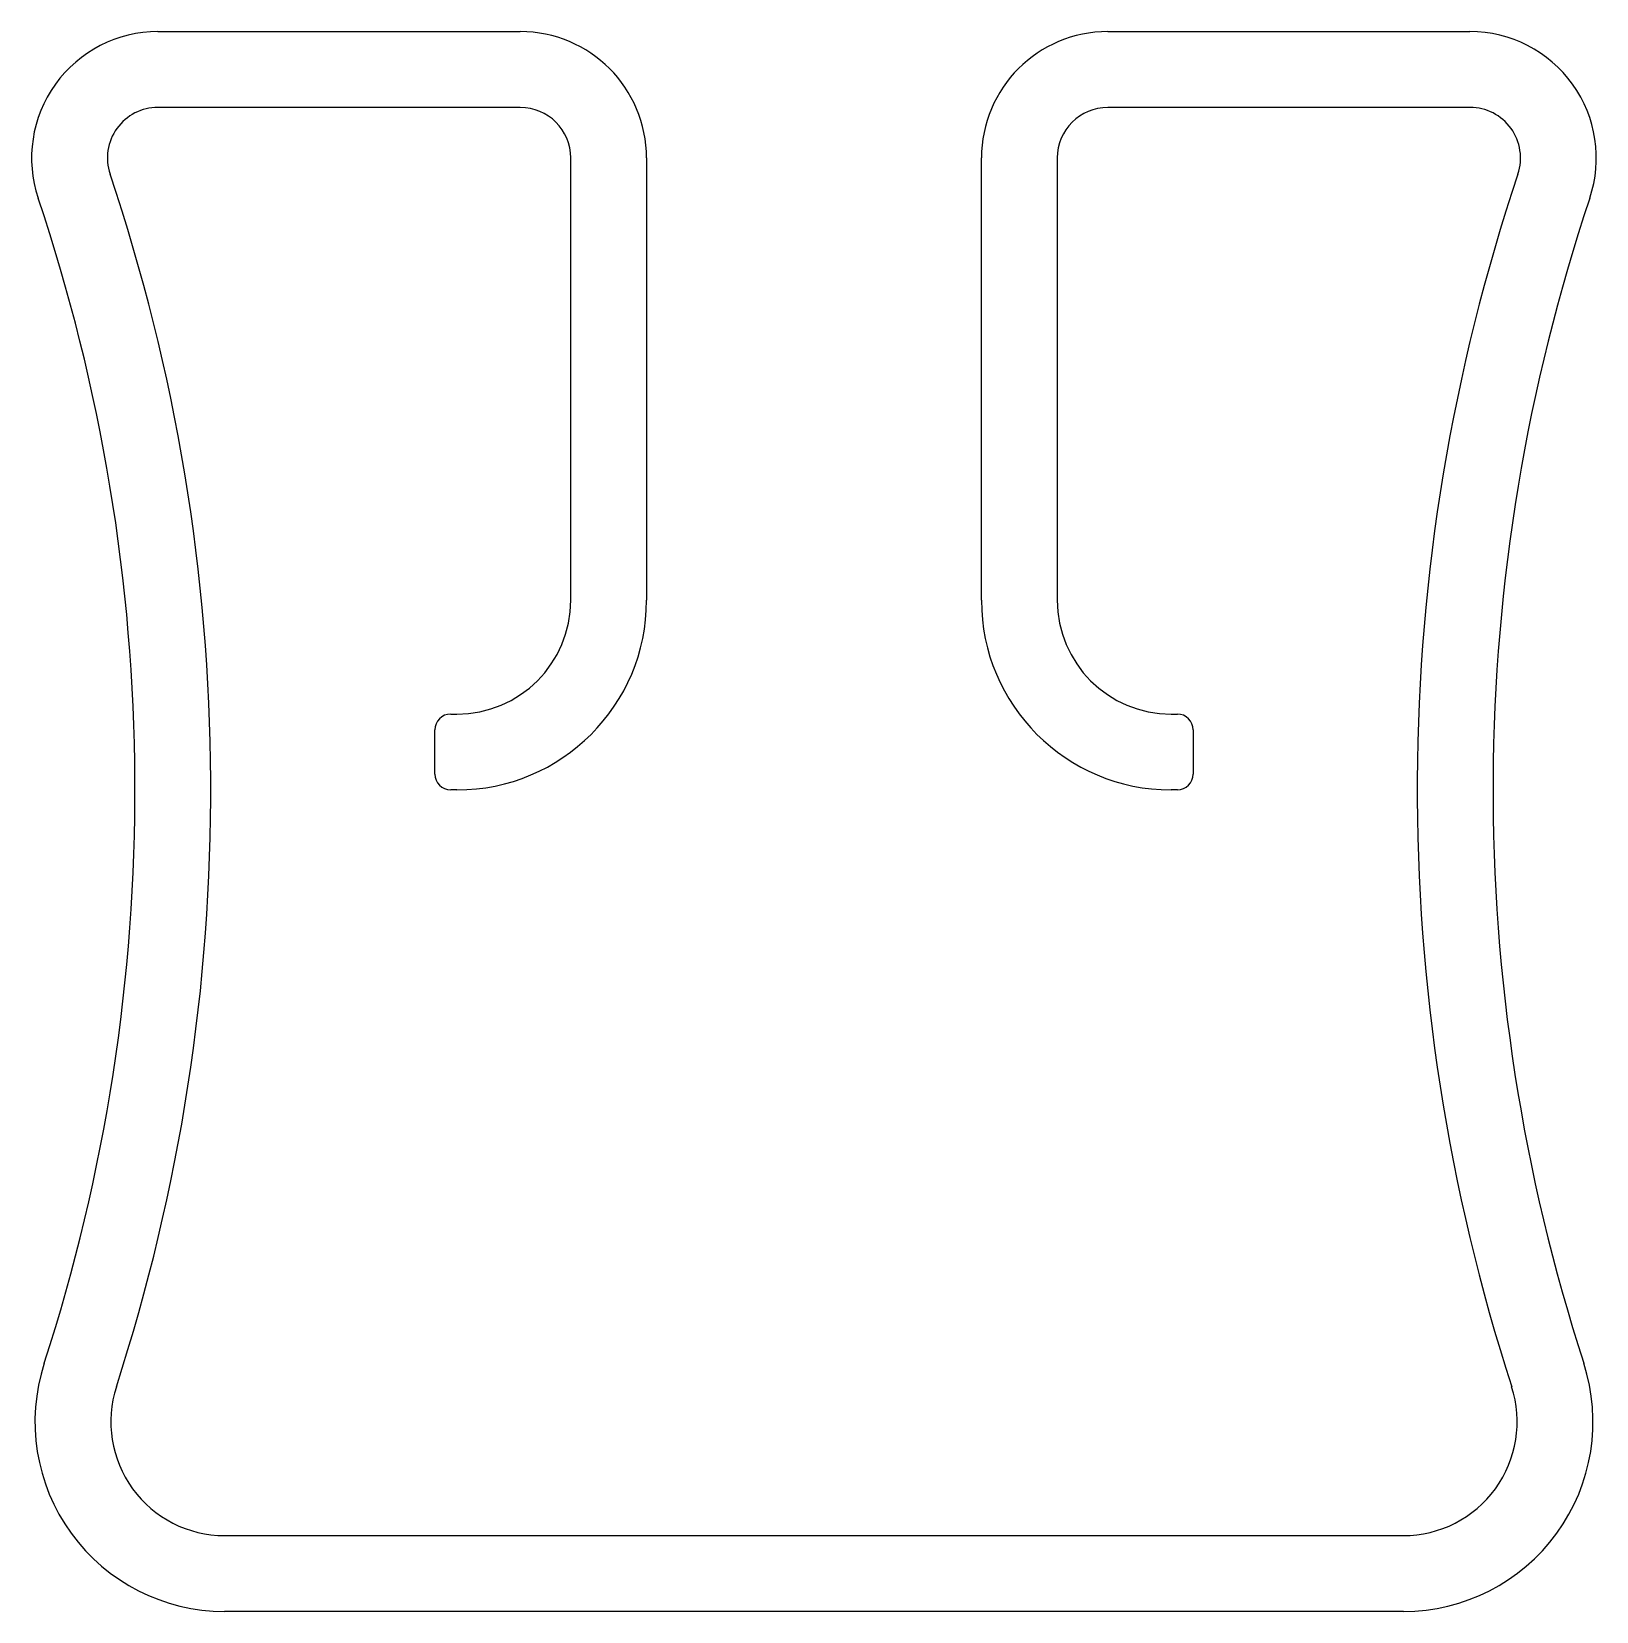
# Model space of a CAD drawing. Extents: x 2566.8 to 2591.6, y 1138.3 to 1163.3.
import ezdxf

# ---------------------------------------------------------------- set-up
doc = ezdxf.new("R2010")
doc.units = 0
doc.layers.get('0').update_dxf_attribs({"linetype": 'CONTINUOUS'})

msp = doc.modelspace()

# ---------------------------------------------------------------- linework, layer by layer
for p, q in [((2568.849, 1163.333), (2574.581, 1163.333)), ((2583.881, 1163.333), (2589.612, 1163.333)), ((2574.581, 1162.133), (2568.849, 1162.133)), ((2589.612, 1162.133), (2583.881, 1162.133)), ((2575.381, 1154.333), (2575.381, 1161.333)), ((2576.581, 1161.333), (2576.581, 1154.333)), ((2581.881, 1154.333), (2581.881, 1161.333)), ((2583.081, 1161.333), (2583.081, 1154.333)), ((2573.481, 1152.533), (2573.581, 1152.533)), ((2584.881, 1152.533), (2584.981, 1152.533)), ((2573.231, 1151.583), (2573.231, 1152.283)), ((2585.231, 1152.283), (2585.231, 1151.583)), ((2573.581, 1151.333), (2573.481, 1151.333)), ((2584.981, 1151.333), (2584.881, 1151.333)), ((2569.902, 1139.533), (2588.559, 1139.533)), ((2588.559, 1138.333), (2569.902, 1138.333))]:
    msp.add_line(p, q)
for centre, radius, start, end in [((2568.849, 1161.333), 2, 90, 198.5832), ((2574.581, 1161.333), 2, 0, 90), ((2583.881, 1161.333), 2, 90, 180), ((2589.612, 1161.333), 2, 341.4168, 90), ((2568.849, 1161.333), 0.8, 90, 198.5832), ((2574.581, 1161.333), 0.8, 0, 90), ((2583.881, 1161.333), 0.8, 90, 180), ((2589.612, 1161.333), 0.8, 341.4168, 90), ((2539.106, 1151.333), 30.579, 342.0107, 18.5832), ((2619.356, 1151.333), 30.579, 161.4168, 197.9893), ((2539.106, 1151.333), 29.379, 342.0107, 18.5832), ((2619.356, 1151.333), 29.379, 161.4168, 197.9893), ((2573.581, 1154.333), 1.8, 270, 0), ((2573.581, 1154.333), 3, 270, 0), ((2584.881, 1154.333), 3, 180, 270), ((2584.881, 1154.333), 1.8, 180, 270), ((2573.481, 1152.283), 0.25, 90, 180), ((2584.981, 1152.283), 0.25, 0, 90), ((2573.481, 1151.583), 0.25, 180, 270), ((2584.981, 1151.583), 0.25, 270, 0), ((2569.902, 1141.333), 3, 162.0107, 270), ((2588.559, 1141.333), 3, 270, 17.9893), ((2569.902, 1141.333), 1.8, 162.0107, 270), ((2588.559, 1141.333), 1.8, 270, 17.9893)]:
    msp.add_arc(centre, radius, start, end)

doc.saveas('drawing.dxf')
